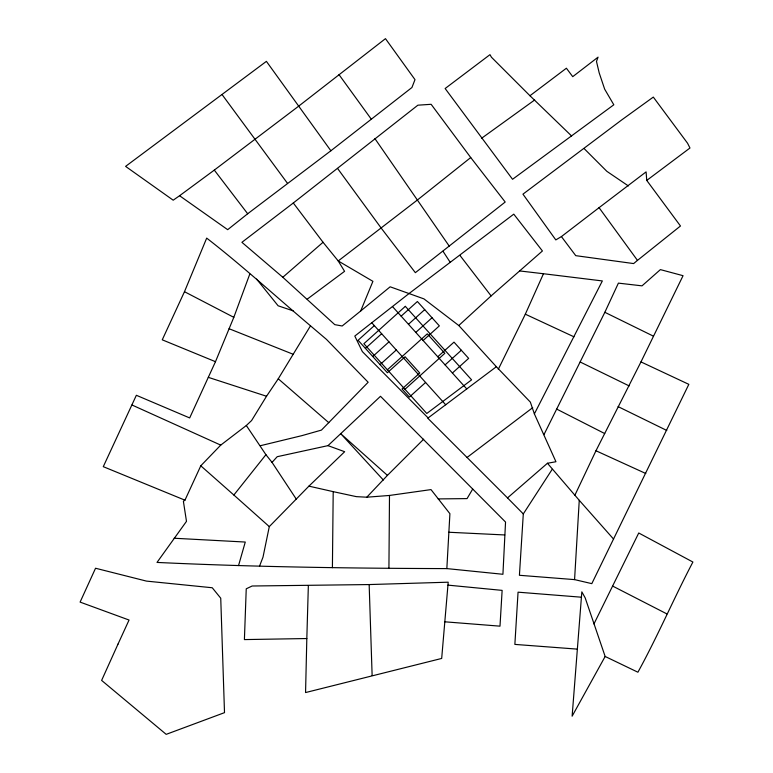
<?xml version="1.0" encoding="UTF-8"?>
<svg xmlns="http://www.w3.org/2000/svg" width="773" height="773" viewBox="0 0 773 773"><rect width="100%" height="100%" fill="white"/><g stroke="black" fill="none" stroke-linecap="round" stroke-linejoin="round"><path stroke-width="1.16" d="M388.925 568.29L389.495 495.454L431.005 489.599L449.905 513.697L446.842 568.599C350.198 568.329 253.544 566.976 157.006 562.425L186.486 521.35L183.385 501.271L184.95 500.179L200.787 465.8L220.74 445.113L246.326 425.508L251.573 420.57L266.53 396.249L278.261 378.799L310.495 325.82C275.884 296.561 242.49 265.893 206.691 238.113L184.476 291.701L162.253 339.82L215.483 361.687L233.813 317.336L249.785 274.077M332.409 567.672L333.202 491.647L308.92 486.14L269.294 526.606L262.994 557.178L259.496 566.232M306.823 638.537L305.557 692.56L441.683 658.441L448.195 582.195L369.156 584.562L252.143 586.002L246.239 588.804L244.403 639.59L306.823 638.537L308.35 585.615M296.368 499.261L272.048 462.389L277.207 456.698L327.994 445.635L380.49 396.288L505.542 522.055L502.923 574.281L446.842 568.599M574.745 495.503L595.964 450.756L640.972 361.909L688.83 384.345L591.809 583.644L574.571 579.615L579.257 500.315L547.448 463.259L507.513 497.909L427.769 418.203L496.363 366.721L530.346 402.105L534.375 413.874L555.942 461.732L547.448 463.259M552.173 469.346L523.302 513.919L519.417 575.286L574.571 579.615M605.153 656.47L572.126 716.185L581.837 591.867L585.161 597.819L605.153 656.47L637.909 672.22C657.717 636.208 673.795 598.408 692.898 562.029L638.74 532.993L593.954 623.927M238.538 565.575L245.273 542.047L174.147 538.24M293.305 202.99L241.91 242.316L282.812 277.265L334.777 324.641L342.168 325.993L360.672 310.997L372.915 281.333L338.226 260.955L323.046 242.278L293.305 202.99L417.884 105.186L431.141 104.307L470.728 157.547L505.194 202.033L415.352 272.676L381.137 228.016L337.569 168.437M498.285 369.349L525.321 314.186L543.467 273.729L602.351 280.937L534.375 413.874M184.95 500.179L103.282 466.67L136.357 395.283L189.675 417.942L215.483 361.687M543.95 434.658L604.844 312.302L618.4 283.131L642.025 285.846L660.393 269.613L683.052 275.69L640.972 361.909M472.699 489.067L467.056 498.604L438.185 498.914M269.294 526.606L233.861 495.02L265.922 454.688L246.326 425.508M333.202 491.647L356.343 496.643L366.798 497.203L387.437 475.376L423.662 439.199M260.366 445.721L302.011 435.614L321.433 430.107L368.151 382.249L326.467 339.386L310.495 325.82M308.92 486.14L344.661 451.712L327.994 445.635M360.672 310.997L390.152 286.802L423.933 298.88L458.785 325.52L491.116 295.904L542.424 250.974L513.774 214.15L409.091 293.498L354.807 336.062L362.353 351.599L428.126 417.942M374.335 325.617L358.083 340.255L387.379 372.75L405.1 356.768L419.749 373.011L402.028 388.993L409.342 397.109L425.594 382.471M365.407 348.381L381.649 333.733M401.148 316.157L417.391 301.518L439.354 325.877L423.111 340.526M372.731 356.508L388.974 341.859M408.473 324.283L424.715 309.635M380.055 364.624L396.298 349.976M415.787 332.409L432.039 317.761M387.389 369.794L427.266 333.839L444.842 353.329L404.965 389.283M437.76 356.768L454.002 342.13L468.651 358.372L452.408 373.011M445.084 364.895L461.326 350.246M282.812 277.265L323.046 242.278M637.474 260.385L633.628 263.574L575.75 255.66L561.411 236.586L555.806 239.91L522.954 194.158L621.946 119.747L653.311 97.089L687.564 143.237L689.97 148.01L646.75 180.418L680.472 225.996L637.474 260.385L599.065 207.676L646.093 171.886L646.75 180.418M247.679 213.754L227.687 229.678L179.578 195.733L173.191 200.188L125.593 166.379L266.405 61.357L330.883 150.764L247.679 213.754L214.305 170.099L179.578 195.733M470.728 157.547L417.275 200.101L338.226 260.955L344.574 271.323L307.219 299.141M330.883 150.764L411.932 87.513L414.995 79.638L385.476 38.65L298.465 106.316L214.305 170.099M561.411 236.586L599.065 207.676M466.969 457.529L532.713 407.661M529.959 95.736L566.396 68.217L572.735 76.662L598.06 57.154L596.485 61.444L599.201 72.904L604.67 89.175L613.81 104.79L512.547 179.288L445.142 88.518L489.976 54.661L491.464 57.241L529.959 95.736L571.595 135.98M481.618 138.251L534.674 99.978M366.798 497.203L389.495 495.454M448.765 532.249L504.759 534.955M577.373 649.127L514.866 644.402L518.055 592.176L581.354 597.2M444.485 621.782L499.996 626.159L502.131 590.379L447.982 585.132M519.543 270.927L543.467 273.729M208.314 377.35L266.53 396.249M293.17 310.862L278.125 305.789L256.607 279.101M229.05 328.709L293.354 354.343M131.98 404.994L220.74 445.113M595.964 450.756L645.784 473.501M525.321 314.186L573.962 336.806M580.175 361.996L629.164 385.92M618.1 406.617L666.78 430.455M604.844 312.302L653.224 336.062M556.724 409.11L604.708 433.556M612.844 586.176L666.915 613.917M184.476 291.701L233.813 317.336M628.372 185.935L606.853 171.326L584.156 148.619M278.261 378.799L328.786 422.667M200.787 465.8L233.861 495.02M387.437 475.376L340.806 433.779L383.331 480.014M507.513 497.909L523.302 513.919M458.785 325.51L496.363 366.721M392.462 306.533L466.766 388.935M371.765 322.766L445.683 404.762M579.257 500.315L613.588 539.11M265.922 454.688L272.048 462.389M460.012 255.486L491.116 295.904M222.093 94.596L287.44 183.269M339.018 74.652L371.079 118.878M449.335 246.258L374.934 138.647M442.997 251.244L450.253 262.395M369.156 584.562L372.132 675.505M117.989 644.141L101.621 680.404L166.195 734.35L224.508 712.648L220.74 598.205L212.246 587.751L146.464 581.103L95.543 568.242L80.102 602.099L129.052 620.033L117.989 644.141M405.332 306.34L363.88 343.714L426.783 413.478L471.598 379.843L405.332 306.34"/></g></svg>
